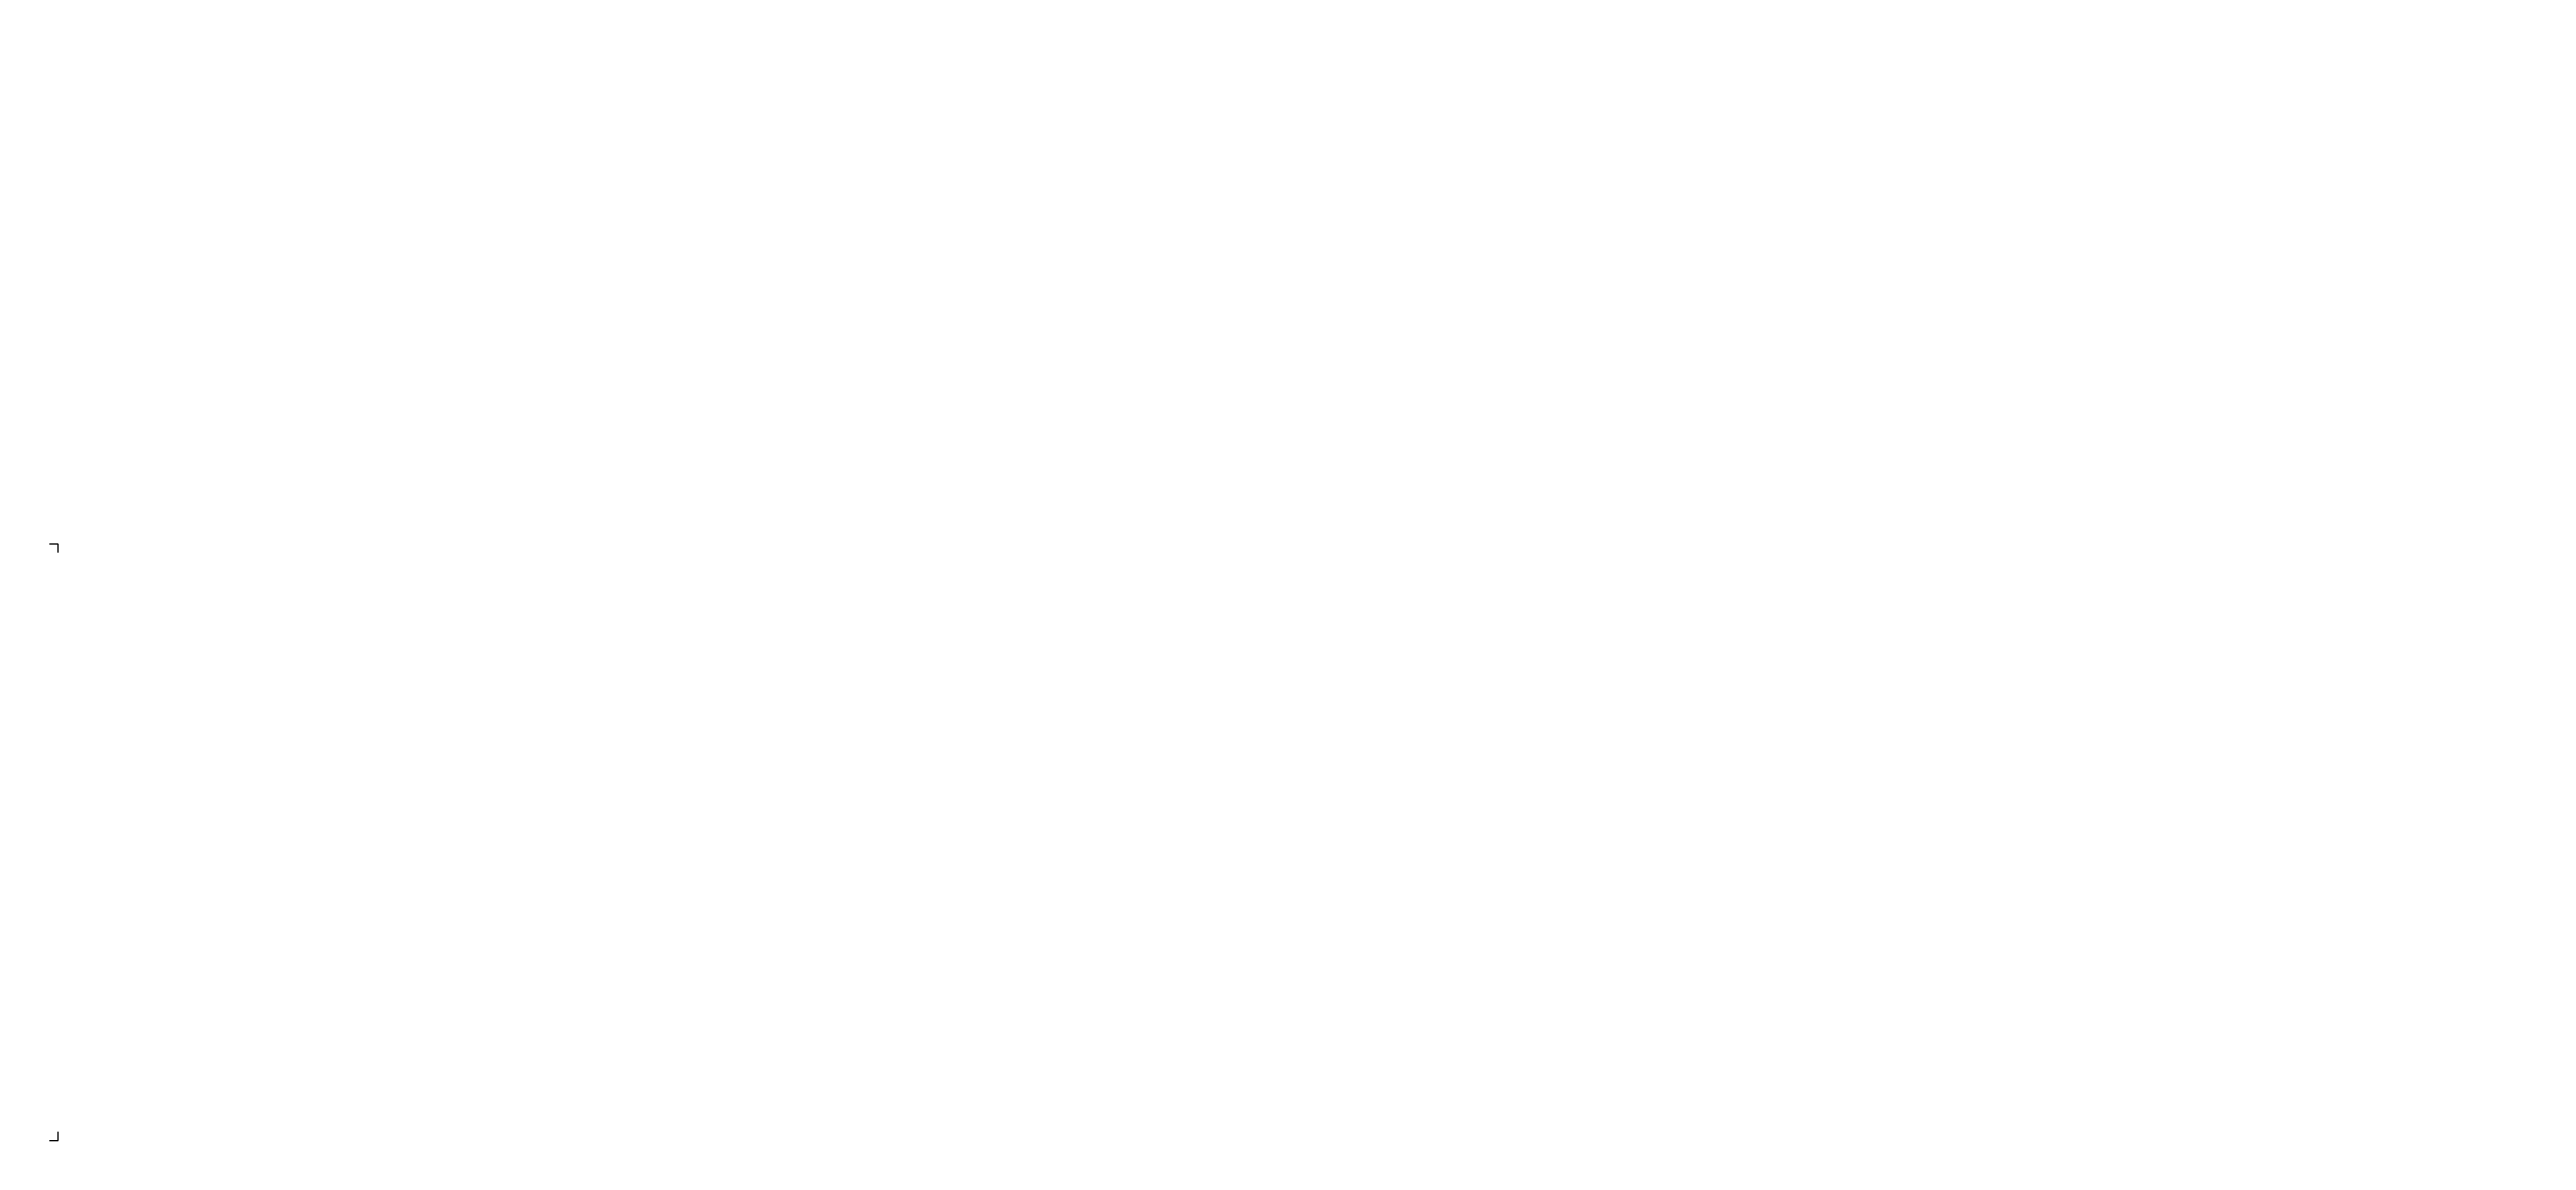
# Model space of a CAD drawing. Extents: x -86245 to 167090, y -69122 to 55245.
# Drawn here: x 41567 to 167090, y -518 to 54753 of the extents above; entities that cross this region are included whole.
import ezdxf

# ---------------------------------------------------------------- set-up
doc = ezdxf.new("R2010")
doc.units = 0
doc.header["$LTSCALE"] = 250
doc.layers.get('0').update_dxf_attribs({"linetype": 'CONTINUOUS'})
doc.layers.add('S0CO1', color=1, linetype='CONTINUOUS')
doc.styles.add('ROMANS', font='romans.shx', dxfattribs={"height": 125})

msp = doc.modelspace()

# ---------------------------------------------------------------- linework, layer by layer
at = {"color": 2, "transparency": 33554687}
for points in [[(42000, 29266.67), (42000, 29700.003), (41566.667, 29700.003)], [(41566.667, -518.469), (42000, -518.469), (42000, -518.469)], [(42000, -518.469), (42000, -85.136)]]:
    msp.add_lwpolyline(points, dxfattribs=at)

# ---------------------------------------------------------------- texts
at = {"layer": 'S0CO1', "color": 2, "char_height": 100, "attachment_point": 1, "style": 'ROMANS'}
for insert in [(156770.398, 54753.131), (167090.107, 54753.131), (53503.777, 43976.14), (115199.845, 25397.442), (65470.18, 18325.387)]:
    msp.add_mtext('\\A1;', dxfattribs=dict(at, insert=insert))

doc.saveas('drawing.dxf')
